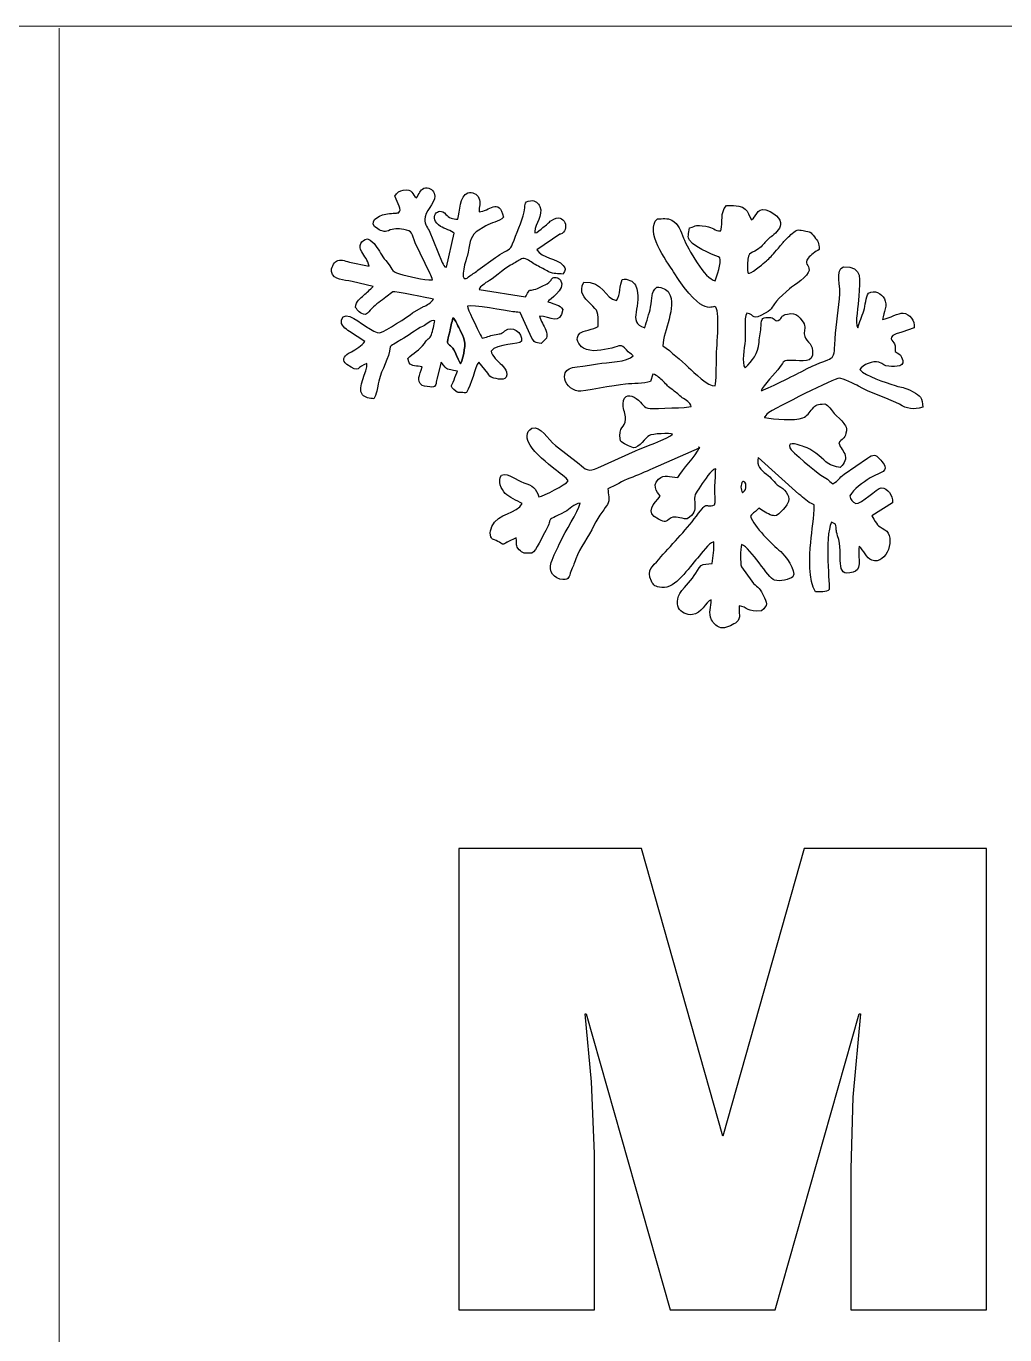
# Model space of a CAD drawing. Header units: millimetres. Extents: x -127 to 127, y -90 to 89.
# Drawn here: x -1.5 to 37.3, y 37 to 88.9 of the extents above; entities that cross this region are included whole.
import ezdxf

# ---------------------------------------------------------------- set-up
doc = ezdxf.new("R2010")
doc.units = ezdxf.units.MM
doc.header["$MEASUREMENT"] = 0
doc.layers.add('Layer 1', color=7, linetype='Continuous')

msp = doc.modelspace()

# ---------------------------------------------------------------- linework, layer by layer
at = {"layer": 'Layer 1', "color": 1, "lineweight": 20}
msp.add_lwpolyline([(-127, -88.9), (127, -88.9), (127, 88.9), (-127, 88.9), (-127, -88.9)], close=True, dxfattribs=at)
at = {"layer": 'Layer 1', "color": 5, "lineweight": 9}
msp.add_open_spline([(-0.2218, 88.824), (-0.2218, 88.824), (-0.2218, -89.5053), (-0.2218, -89.5053)], degree=3, dxfattribs=at)
at = {"layer": 'Layer 1'}
for points, knots in [([(11.3878, 78.7739), (11.3878, 78.7739), (12.2225, 78.5777), (12.2225, 78.5777), (12.2225, 78.5777), (12.1072, 78.4502), (11.9733, 78.3475), (11.8487, 78.2269), (11.8487, 78.2269), (11.7206, 78.1032), (11.5524, 78.0116), (11.5301, 77.7502), (11.5301, 77.7502), (11.6109, 77.6295), (11.6988, 77.4865), (11.9253, 77.4757), (11.9253, 77.4757), (12.0489, 77.5362), (12.0699, 77.5955), (12.1828, 77.7149), (12.1828, 77.7149), (12.3318, 77.8725), (12.5664, 78.0266), (12.7297, 78.1597), (12.7297, 78.1597), (12.7297, 78.1597), (13.0092, 78.3665), (13.0092, 78.3665), (13.0092, 78.3665), (13.0662, 78.4009), (14.436, 78.1118), (14.6136, 78.0781), (14.6136, 78.0781), (14.5455, 77.933), (14.3475, 77.8411), (14.2215, 77.7805), (14.2215, 77.7805), (14.2215, 77.7805), (13.7918, 77.5318), (13.7918, 77.5318), (13.7918, 77.5318), (13.6182, 77.3947), (12.6892, 76.7973), (12.5236, 76.7522), (12.5236, 76.7522), (12.3551, 76.7064), (12.151, 76.8757), (12.002, 76.9592), (12.002, 76.9592), (11.7959, 77.0744), (11.0909, 77.6883), (10.9751, 77.2623), (10.9751, 77.2623), (10.916, 77.045), (11.137, 76.9041), (11.288, 76.7919), (11.288, 76.7919), (11.288, 76.7919), (11.8912, 76.3947), (11.8912, 76.3947), (11.8912, 76.3947), (11.7954, 76.2443), (11.5249, 76.0806), (11.3738, 75.9949), (11.3738, 75.9949), (11.3196, 75.9641), (11.3109, 75.974), (11.2526, 75.934), (11.2526, 75.934), (11.071, 75.8093), (10.97, 75.6362), (11.1777, 75.4911), (11.1777, 75.4911), (11.7291, 75.1055), (11.569, 75.4111), (11.9814, 75.5271), (11.9814, 75.5271), (12.0079, 75.1863), (11.5638, 74.5769), (11.804, 74.288), (11.804, 74.288), (11.8983, 74.1747), (12.1006, 74.1441), (12.2586, 74.1258), (12.2586, 74.1258), (12.4362, 74.5241), (12.3607, 74.4791), (12.4477, 74.828), (12.4477, 74.828), (12.5695, 75.3163), (12.8561, 75.7131), (12.907, 76.1925), (12.907, 76.1925), (12.9961, 76.2694), (13.2268, 76.4125), (13.3281, 76.4654), (13.3281, 76.4654), (13.6268, 76.6214), (13.8975, 76.8581), (14.2108, 77.009), (14.2108, 77.009), (14.355, 77.0785), (14.4954, 77.2593), (14.6722, 77.2224), (14.6722, 77.2224), (14.656, 77.0953), (14.5833, 76.7986), (14.5401, 76.675), (14.5401, 76.675), (14.5053, 76.5751), (14.4777, 76.5541), (14.4115, 76.5012), (14.4115, 76.5012), (14.3062, 76.4171), (14.3437, 76.4486), (14.257, 76.3225), (14.257, 76.3225), (14.0705, 76.0511), (13.7977, 75.9446), (13.6059, 75.7225), (13.6059, 75.7225), (13.6059, 75.7225), (13.6613, 75.5591), (13.6613, 75.5591), (13.6613, 75.5591), (13.7368, 75.3937), (13.9651, 75.442), (14.1746, 75.4008), (14.1746, 75.4008), (14.0768, 75.0086), (13.9164, 74.9003), (14.1731, 74.6502), (14.1731, 74.6502), (14.2693, 74.6316), (14.4806, 74.5883), (14.5573, 74.5914), (14.5573, 74.5914), (14.7467, 74.599), (14.7105, 74.7441), (14.7546, 74.9101), (14.7546, 74.9101), (14.7546, 74.9101), (14.928, 75.5817), (14.928, 75.5817), (14.928, 75.5817), (15.2111, 75.2079), (15.1026, 75.3312), (15.5659, 75.2172), (15.5659, 75.2172), (15.5166, 75.0716), (15.34, 74.6697), (15.329, 74.6186), (15.329, 74.6186), (15.3534, 74.5651), (15.4982, 74.4084), (15.5564, 74.3886), (15.5564, 74.3886), (15.6002, 74.3736), (15.6765, 74.3781), (15.7378, 74.3754), (15.7378, 74.3754), (15.786, 74.3732), (15.8859, 74.3503), (15.9261, 74.3794), (15.9261, 74.3794), (16.1261, 74.6582), (16.259, 75.3967), (16.4152, 75.5758), (16.4152, 75.5758), (16.4152, 75.5758), (16.7733, 75.1431), (16.7733, 75.1431), (16.7733, 75.1431), (16.827, 75.0271), (16.8398, 74.9985), (17.0099, 74.9508), (17.0099, 74.9508), (17.2308, 74.8889), (17.6106, 74.8221), (17.5129, 75.1922), (17.5129, 75.1922), (17.4893, 75.2814), (17.403, 75.4014), (17.3237, 75.4724), (17.3237, 75.4724), (17.1564, 75.6223), (16.9401, 75.8247), (16.9007, 76.0185), (16.9007, 76.0185), (17.1315, 76.3237), (18.0334, 76.265), (18.1147, 76.4061), (18.1147, 76.4061), (18.1651, 76.7621), (17.7229, 77.0571), (17.4548, 76.82), (17.4548, 76.82), (17.2734, 76.6597), (17.2851, 76.7249), (17.0229, 76.6644), (17.0229, 76.6644), (16.8599, 76.6268), (16.6895, 76.5482), (16.5499, 76.5356), (16.5499, 76.5356), (16.4858, 76.6418), (16.4402, 76.7186), (16.3902, 76.8322), (16.3902, 76.8322), (16.3235, 76.9839), (15.9717, 77.6868), (15.9646, 77.7968), (15.9646, 77.7968), (16.1361, 77.8657), (17.5149, 77.6253), (17.763, 77.5798), (17.763, 77.5798), (17.8785, 77.5587), (17.926, 77.574), (18.0527, 77.5522), (18.0527, 77.5522), (18.0527, 77.5522), (18.5242, 76.5354), (18.5242, 76.5354), (18.5242, 76.5354), (18.6126, 76.367), (18.6566, 76.3562), (18.8948, 76.315), (18.8948, 76.315), (18.8948, 76.315), (19.1034, 76.5304), (19.1034, 76.5304), (19.1034, 76.5304), (19.1402, 76.6199), (19.1152, 76.7505), (19.0795, 76.8426), (19.0795, 76.8426), (18.9986, 77.0518), (18.8667, 77.1888), (18.8273, 77.409), (18.8273, 77.409), (19.2654, 77.3758), (19.6369, 77.0301), (19.751, 77.6704), (19.751, 77.6704), (19.6111, 77.8527), (19.4308, 77.881), (19.1605, 77.9706), (19.1605, 77.9706), (19.1861, 78.0704), (19.8806, 78.4434), (19.6604, 78.8261), (19.6604, 78.8261), (19.6406, 78.8605), (19.5622, 78.9146), (19.5394, 78.923), (19.5394, 78.923), (19.5192, 78.9302), (19.4608, 78.9369), (19.4476, 78.9367), (19.4476, 78.9367), (19.2611, 78.9322), (19.3606, 78.8386), (19.1223, 78.6881), (19.1223, 78.6881), (19.0296, 78.6297), (18.9389, 78.597), (18.8188, 78.5369), (18.8188, 78.5369), (18.6991, 78.4772), (18.65, 78.4629), (18.5113, 78.4363), (18.5113, 78.4363), (18.3917, 78.4134), (18.4517, 78.4623), (18.3726, 78.3599), (18.3726, 78.3599), (18.3276, 78.3016), (18.3009, 78.224), (18.274, 78.1727), (18.274, 78.1727), (18.274, 78.1727), (16.4294, 78.4613), (16.4294, 78.4613), (16.4294, 78.4613), (16.4844, 78.5901), (16.4862, 78.5527), (16.5802, 78.6283), (16.5802, 78.6283), (16.6773, 78.7065), (16.6454, 78.7125), (16.7586, 78.7673), (16.7586, 78.7673), (16.9611, 78.8655), (17.3856, 79.2689), (17.6799, 79.4257), (17.6799, 79.4257), (17.7635, 79.4703), (17.7873, 79.4788), (17.877, 79.5351), (17.877, 79.5351), (18.007, 79.6168), (18.1204, 79.7255), (18.272, 79.6749), (18.272, 79.6749), (18.4555, 79.6137), (18.539, 79.4975), (18.7157, 79.4139), (18.7157, 79.4139), (18.8832, 79.3346), (19.0461, 79.2384), (19.1842, 79.1656), (19.1842, 79.1656), (19.3953, 79.0542), (19.5503, 79.1039), (19.7595, 79.0721), (19.7595, 79.0721), (19.8446, 79.2401), (19.8864, 79.2678), (19.766, 79.4123), (19.766, 79.4123), (19.5108, 79.7186), (18.9295, 79.6874), (18.7148, 80.0363), (18.7148, 80.0363), (18.7148, 80.0363), (19.629, 80.6501), (19.629, 80.6501), (19.629, 80.6501), (19.6357, 80.6519), (19.645, 80.6533), (19.6517, 80.6552), (19.6517, 80.6552), (20.0543, 80.7714), (19.8444, 81.5709), (19.2966, 81.1984), (19.2966, 81.1984), (19.2279, 81.1517), (19.2117, 81.1186), (19.1446, 81.0597), (19.1446, 81.0597), (19.0768, 81.0005), (19.0292, 80.9782), (18.9625, 80.9246), (18.9625, 80.9246), (18.8717, 80.8516), (18.7195, 80.6878), (18.6411, 80.7045), (18.6411, 80.7045), (18.6411, 80.7045), (18.6323, 80.7584), (18.6323, 80.7584), (18.6323, 80.7584), (18.642, 81.0739), (18.9806, 81.3767), (18.8392, 81.7507), (18.8392, 81.7507), (18.7882, 81.8856), (18.6548, 82.0034), (18.4621, 81.9805), (18.4621, 81.9805), (18.1712, 81.9458), (18.2787, 81.7747), (18.2202, 81.5401), (18.2202, 81.5401), (18.1188, 81.1332), (17.9072, 80.6622), (17.7569, 80.2654), (17.7569, 80.2654), (17.6699, 80.0355), (17.5313, 80.0154), (17.2449, 79.8423), (17.2449, 79.8423), (17.1612, 79.7916), (17.1429, 79.7708), (17.0754, 79.7298), (17.0754, 79.7298), (17.0754, 79.7298), (16.3783, 79.2255), (16.3783, 79.2255), (16.3783, 79.2255), (16.2651, 79.1187), (16.1301, 79.0603), (16.0109, 78.9614), (16.0109, 78.9614), (15.9828, 78.938), (15.9672, 78.9095), (15.9181, 78.8938), (15.9181, 78.8938), (15.6216, 78.7992), (15.9328, 79.7001), (15.9507, 79.7724), (15.9507, 79.7724), (16.0732, 80.2673), (16.055, 80.5136), (16.3092, 80.7426), (16.3092, 80.7426), (16.3092, 80.7426), (16.6891, 80.9857), (16.6891, 80.9857), (16.6891, 80.9857), (16.8991, 81.1166), (17.214, 81.131), (17.4, 81.329), (17.4, 81.329), (17.2034, 82.1241), (16.8219, 81.546), (16.425, 81.5386), (16.425, 81.5386), (16.422, 81.7496), (16.5065, 81.9039), (16.4217, 82.0872), (16.4217, 82.0872), (16.3509, 82.24), (16.1483, 82.3519), (15.9837, 82.2939), (15.9837, 82.2939), (15.6573, 82.1787), (15.6714, 81.5445), (15.5794, 81.2532), (15.5794, 81.2532), (15.3883, 81.2446), (15.2197, 81.3053), (15.1138, 81.433), (15.1138, 81.433), (14.7976, 81.8135), (14.3887, 81.2704), (14.9002, 80.9643), (14.9002, 80.9643), (15.0517, 80.8735), (15.3332, 80.7877), (15.4429, 80.6877), (15.4429, 80.6877), (15.4429, 80.6877), (15.1302, 79.3434), (15.1302, 79.3434), (15.1302, 79.3434), (15.0358, 79.3493), (15.0096, 79.446), (14.9696, 79.5309), (14.9696, 79.5309), (14.9696, 79.5309), (14.4437, 80.7941), (14.4437, 80.7941), (14.4437, 80.7941), (14.3756, 80.9356), (14.2244, 81.1019), (14.2834, 81.3384), (14.2834, 81.3384), (14.3715, 81.6917), (14.7677, 81.9582), (14.6462, 82.2836), (14.6462, 82.2836), (14.5945, 82.4221), (14.4087, 82.5444), (14.243, 82.4733), (14.243, 82.4733), (14.081, 82.4038), (14.0591, 82.2527), (13.9479, 82.0881), (13.9479, 82.0881), (13.7443, 82.2181), (13.8235, 82.4771), (13.419, 82.4023), (13.419, 82.4023), (13.2822, 82.377), (13.1618, 82.3087), (13.085, 82.1631), (13.085, 82.1631), (13.1237, 82.0537), (13.3506, 81.6724), (13.2771, 81.5565), (13.2771, 81.5565), (13.2057, 81.4699), (13.29, 81.5257), (13.173, 81.4951), (13.173, 81.4951), (13.1632, 81.4925), (13.0471, 81.4841), (13.0224, 81.4823), (13.0224, 81.4823), (12.9242, 81.4756), (12.8235, 81.4718), (12.7241, 81.4513), (12.7241, 81.4513), (12.4115, 81.3868), (11.9691, 81.1255), (12.4128, 80.861), (12.4128, 80.861), (12.5566, 80.7752), (12.6767, 80.7219), (12.8316, 80.7927), (12.8316, 80.7927), (13.0413, 80.8885), (13.1978, 80.8733), (13.4414, 80.8397), (13.4414, 80.8397), (13.7914, 80.7914), (13.7578, 80.664), (13.894, 80.3062), (13.894, 80.3062), (13.894, 80.3062), (14.4925, 79.0862), (14.4925, 79.0862), (14.4925, 79.0862), (14.522, 79.0157), (14.57, 78.9165), (14.5817, 78.8443), (14.5817, 78.8443), (14.2401, 78.8294), (13.6097, 78.9829), (13.2707, 79.0835), (13.2707, 79.0835), (12.9008, 79.1932), (13.0148, 79.2838), (12.7299, 79.6056), (12.7299, 79.6056), (12.5588, 79.7989), (12.473, 80.0046), (12.3218, 80.2027), (12.3218, 80.2027), (12.2484, 80.2987), (12.1418, 80.4192), (12.0076, 80.4686), (12.0076, 80.4686), (11.7432, 80.4042), (11.6292, 80.2058), (11.7728, 79.9529), (11.7728, 79.9529), (11.8286, 79.8547), (11.8739, 79.7899), (11.9461, 79.6878), (11.9461, 79.6878), (11.9898, 79.6258), (12.0486, 79.4859), (12.0664, 79.3895), (12.0664, 79.3895), (12.0664, 79.3895), (11.2855, 79.55), (11.2855, 79.55), (11.2855, 79.55), (11.0861, 79.5867), (10.9229, 79.6892), (10.7671, 79.5863), (10.7671, 79.5863), (10.6735, 79.5247), (10.5508, 79.297), (10.5744, 79.1804), (10.5744, 79.1804), (10.6516, 78.7993), (11.0648, 78.8544), (11.3878, 78.7739)], [0, 0, 0, 0, 0.0071942, 0.0071942, 0.0071942, 0.0071942, 0.0143885, 0.0143885, 0.0143885, 0.0143885, 0.0215827, 0.0215827, 0.0215827, 0.0215827, 0.028777, 0.028777, 0.028777, 0.028777, 0.0359712, 0.0359712, 0.0359712, 0.0359712, 0.0431655, 0.0431655, 0.0431655, 0.0431655, 0.0503597, 0.0503597, 0.0503597, 0.0503597, 0.057554, 0.057554, 0.057554, 0.057554, 0.0647482, 0.0647482, 0.0647482, 0.0647482, 0.0719424, 0.0719424, 0.0719424, 0.0719424, 0.0791367, 0.0791367, 0.0791367, 0.0791367, 0.0863309, 0.0863309, 0.0863309, 0.0863309, 0.0935252, 0.0935252, 0.0935252, 0.0935252, 0.1007194, 0.1007194, 0.1007194, 0.1007194, 0.1079137, 0.1079137, 0.1079137, 0.1079137, 0.1151079, 0.1151079, 0.1151079, 0.1151079, 0.1223022, 0.1223022, 0.1223022, 0.1223022, 0.1294964, 0.1294964, 0.1294964, 0.1294964, 0.1366906, 0.1366906, 0.1366906, 0.1366906, 0.1438849, 0.1438849, 0.1438849, 0.1438849, 0.1510791, 0.1510791, 0.1510791, 0.1510791, 0.1582734, 0.1582734, 0.1582734, 0.1582734, 0.1654676, 0.1654676, 0.1654676, 0.1654676, 0.1726619, 0.1726619, 0.1726619, 0.1726619, 0.1798561, 0.1798561, 0.1798561, 0.1798561, 0.1870504, 0.1870504, 0.1870504, 0.1870504, 0.1942446, 0.1942446, 0.1942446, 0.1942446, 0.2014388, 0.2014388, 0.2014388, 0.2014388, 0.2086331, 0.2086331, 0.2086331, 0.2086331, 0.2158273, 0.2158273, 0.2158273, 0.2158273, 0.2230216, 0.2230216, 0.2230216, 0.2230216, 0.2302158, 0.2302158, 0.2302158, 0.2302158, 0.2374101, 0.2374101, 0.2374101, 0.2374101, 0.2446043, 0.2446043, 0.2446043, 0.2446043, 0.2517986, 0.2517986, 0.2517986, 0.2517986, 0.2589928, 0.2589928, 0.2589928, 0.2589928, 0.2661871, 0.2661871, 0.2661871, 0.2661871, 0.2733813, 0.2733813, 0.2733813, 0.2733813, 0.2805755, 0.2805755, 0.2805755, 0.2805755, 0.2877698, 0.2877698, 0.2877698, 0.2877698, 0.294964, 0.294964, 0.294964, 0.294964, 0.3021583, 0.3021583, 0.3021583, 0.3021583, 0.3093525, 0.3093525, 0.3093525, 0.3093525, 0.3165468, 0.3165468, 0.3165468, 0.3165468, 0.323741, 0.323741, 0.323741, 0.323741, 0.3309353, 0.3309353, 0.3309353, 0.3309353, 0.3381295, 0.3381295, 0.3381295, 0.3381295, 0.3453237, 0.3453237, 0.3453237, 0.3453237, 0.352518, 0.352518, 0.352518, 0.352518, 0.3597122, 0.3597122, 0.3597122, 0.3597122, 0.3669065, 0.3669065, 0.3669065, 0.3669065, 0.3741007, 0.3741007, 0.3741007, 0.3741007, 0.381295, 0.381295, 0.381295, 0.381295, 0.3884892, 0.3884892, 0.3884892, 0.3884892, 0.3956835, 0.3956835, 0.3956835, 0.3956835, 0.4028777, 0.4028777, 0.4028777, 0.4028777, 0.4100719, 0.4100719, 0.4100719, 0.4100719, 0.4172662, 0.4172662, 0.4172662, 0.4172662, 0.4244604, 0.4244604, 0.4244604, 0.4244604, 0.4316547, 0.4316547, 0.4316547, 0.4316547, 0.4388489, 0.4388489, 0.4388489, 0.4388489, 0.4460432, 0.4460432, 0.4460432, 0.4460432, 0.4532374, 0.4532374, 0.4532374, 0.4532374, 0.4604317, 0.4604317, 0.4604317, 0.4604317, 0.4676259, 0.4676259, 0.4676259, 0.4676259, 0.4748201, 0.4748201, 0.4748201, 0.4748201, 0.4820144, 0.4820144, 0.4820144, 0.4820144, 0.4892086, 0.4892086, 0.4892086, 0.4892086, 0.4964029, 0.4964029, 0.4964029, 0.4964029, 0.5035971, 0.5035971, 0.5035971, 0.5035971, 0.5107914, 0.5107914, 0.5107914, 0.5107914, 0.5179856, 0.5179856, 0.5179856, 0.5179856, 0.5251799, 0.5251799, 0.5251799, 0.5251799, 0.5323741, 0.5323741, 0.5323741, 0.5323741, 0.5395683, 0.5395683, 0.5395683, 0.5395683, 0.5467626, 0.5467626, 0.5467626, 0.5467626, 0.5539568, 0.5539568, 0.5539568, 0.5539568, 0.5611511, 0.5611511, 0.5611511, 0.5611511, 0.5683453, 0.5683453, 0.5683453, 0.5683453, 0.5755396, 0.5755396, 0.5755396, 0.5755396, 0.5827338, 0.5827338, 0.5827338, 0.5827338, 0.5899281, 0.5899281, 0.5899281, 0.5899281, 0.5971223, 0.5971223, 0.5971223, 0.5971223, 0.6043165, 0.6043165, 0.6043165, 0.6043165, 0.6115108, 0.6115108, 0.6115108, 0.6115108, 0.618705, 0.618705, 0.618705, 0.618705, 0.6258993, 0.6258993, 0.6258993, 0.6258993, 0.6330935, 0.6330935, 0.6330935, 0.6330935, 0.6402878, 0.6402878, 0.6402878, 0.6402878, 0.647482, 0.647482, 0.647482, 0.647482, 0.6546763, 0.6546763, 0.6546763, 0.6546763, 0.6618705, 0.6618705, 0.6618705, 0.6618705, 0.6690647, 0.6690647, 0.6690647, 0.6690647, 0.676259, 0.676259, 0.676259, 0.676259, 0.6834532, 0.6834532, 0.6834532, 0.6834532, 0.6906475, 0.6906475, 0.6906475, 0.6906475, 0.6978417, 0.6978417, 0.6978417, 0.6978417, 0.705036, 0.705036, 0.705036, 0.705036, 0.7122302, 0.7122302, 0.7122302, 0.7122302, 0.7194245, 0.7194245, 0.7194245, 0.7194245, 0.7266187, 0.7266187, 0.7266187, 0.7266187, 0.7338129, 0.7338129, 0.7338129, 0.7338129, 0.7410072, 0.7410072, 0.7410072, 0.7410072, 0.7482014, 0.7482014, 0.7482014, 0.7482014, 0.7553957, 0.7553957, 0.7553957, 0.7553957, 0.7625899, 0.7625899, 0.7625899, 0.7625899, 0.7697842, 0.7697842, 0.7697842, 0.7697842, 0.7769784, 0.7769784, 0.7769784, 0.7769784, 0.7841727, 0.7841727, 0.7841727, 0.7841727, 0.7913669, 0.7913669, 0.7913669, 0.7913669, 0.7985612, 0.7985612, 0.7985612, 0.7985612, 0.8057554, 0.8057554, 0.8057554, 0.8057554, 0.8129496, 0.8129496, 0.8129496, 0.8129496, 0.8201439, 0.8201439, 0.8201439, 0.8201439, 0.8273381, 0.8273381, 0.8273381, 0.8273381, 0.8345324, 0.8345324, 0.8345324, 0.8345324, 0.8417266, 0.8417266, 0.8417266, 0.8417266, 0.8489209, 0.8489209, 0.8489209, 0.8489209, 0.8561151, 0.8561151, 0.8561151, 0.8561151, 0.8633094, 0.8633094, 0.8633094, 0.8633094, 0.8705036, 0.8705036, 0.8705036, 0.8705036, 0.8776978, 0.8776978, 0.8776978, 0.8776978, 0.8848921, 0.8848921, 0.8848921, 0.8848921, 0.8920863, 0.8920863, 0.8920863, 0.8920863, 0.8992806, 0.8992806, 0.8992806, 0.8992806, 0.9064748, 0.9064748, 0.9064748, 0.9064748, 0.9136691, 0.9136691, 0.9136691, 0.9136691, 0.9208633, 0.9208633, 0.9208633, 0.9208633, 0.9280576, 0.9280576, 0.9280576, 0.9280576, 0.9352518, 0.9352518, 0.9352518, 0.9352518, 0.942446, 0.942446, 0.942446, 0.942446, 0.9496403, 0.9496403, 0.9496403, 0.9496403, 0.9568345, 0.9568345, 0.9568345, 0.9568345, 0.9640288, 0.9640288, 0.9640288, 0.9640288, 0.971223, 0.971223, 0.971223, 0.971223, 0.9784173, 0.9784173, 0.9784173, 0.9784173, 0.9856115, 0.9856115, 0.9856115, 0.9856115, 1, 1, 1, 1]), ([(17.9003, 68.6087), (17.9223, 68.3264), (17.8667, 68.3191), (18.0172, 68.1457), (18.0172, 68.1457), (18.1566, 67.985), (18.2224, 67.9978), (18.5211, 68.0053), (18.5211, 68.0053), (18.6852, 68.0731), (18.9557, 68.7058), (19.0722, 68.9078), (19.0722, 68.9078), (19.4065, 69.4876), (18.9487, 69.2057), (19.8329, 69.6419), (19.8329, 69.6419), (20.0274, 69.7379), (20.1826, 69.9621), (20.4353, 69.9913), (20.4353, 69.9913), (20.3507, 69.6152), (19.8465, 68.8851), (19.6502, 68.4549), (19.6502, 68.4549), (19.5412, 68.2164), (19.3674, 67.8823), (19.2878, 67.6398), (19.2878, 67.6398), (19.17, 67.2806), (19.3959, 66.9803), (19.7537, 66.964), (19.7537, 66.964), (20.0143, 66.952), (19.9882, 67.069), (20.0679, 67.284), (20.0679, 67.284), (20.1404, 67.4799), (20.194, 67.559), (20.2698, 67.7767), (20.2698, 67.7767), (20.426, 68.226), (20.7673, 68.6565), (20.9778, 69.1009), (20.9778, 69.1009), (21.1676, 69.5015), (21.4523, 69.8182), (21.5216, 69.9371), (21.5216, 69.9371), (21.6289, 70.1208), (21.5336, 70.3468), (21.5391, 70.5544), (21.5391, 70.5544), (21.8221, 70.6851), (22.1082, 70.8683), (22.4079, 70.9806), (22.4079, 70.9806), (22.7158, 71.0961), (23.0132, 71.2328), (23.3189, 71.363), (23.3189, 71.363), (23.3189, 71.363), (25.1603, 72.1649), (25.1603, 72.1649), (25.1603, 72.1649), (25.0271, 71.8811), (24.4753, 71.2928), (24.3048, 71.0114), (24.3048, 71.0114), (23.9787, 71.0062), (23.7896, 71.1753), (23.5406, 70.9401), (23.5406, 70.9401), (23.2265, 70.6434), (23.5975, 70.3026), (23.6127, 70.2679), (23.6127, 70.2679), (23.3731, 69.9681), (22.983, 69.6264), (23.5436, 69.3567), (23.5436, 69.3567), (23.8688, 69.2002), (23.7707, 69.2465), (24.0512, 69.4033), (24.0512, 69.4033), (24.2311, 69.5039), (24.3684, 69.3723), (24.6837, 69.3655), (24.6837, 69.3655), (25.2393, 69.7206), (24.8023, 70.0928), (25.0751, 70.467), (25.0751, 70.467), (25.2407, 70.6941), (25.453, 71.0678), (25.6602, 71.2534), (25.6602, 71.2534), (25.7886, 71.3684), (25.6429, 71.2861), (25.8161, 71.3566), (25.8161, 71.3566), (25.7996, 71.1042), (25.7951, 70.8563), (25.7781, 70.603), (25.7781, 70.603), (25.7617, 70.3592), (25.8273, 70.166), (25.768, 69.9249), (25.768, 69.9249), (25.3379, 69.7602), (25.5698, 70.1741), (25.0456, 69.4704), (25.0456, 69.4704), (24.6155, 68.8932), (24.0097, 68.2993), (23.5539, 67.7546), (23.5539, 67.7546), (23.3146, 67.4685), (23.043, 67.3739), (23.2665, 66.8994), (23.2665, 66.8994), (23.3523, 66.7172), (23.4081, 66.682), (23.6695, 66.6507), (23.6695, 66.6507), (24.2369, 66.5827), (24.7328, 67.4337), (25.0901, 67.8128), (25.0901, 67.8128), (25.2788, 68.013), (25.5181, 68.4036), (25.7325, 68.4558), (25.7325, 68.4558), (25.7524, 68.1645), (25.7158, 67.8821), (25.6661, 67.5956), (25.6661, 67.5956), (25.6661, 67.5956), (25.5385, 67.579), (25.5385, 67.579), (25.5385, 67.579), (25.3695, 67.5652), (25.2462, 67.5793), (25.1579, 67.4248), (25.1579, 67.4248), (24.9868, 67.1249), (24.8056, 66.91), (24.5679, 66.6431), (24.5679, 66.6431), (23.985, 65.9885), (24.4373, 65.5274), (24.8872, 65.5711), (24.8872, 65.5711), (25.2613, 65.6073), (25.3971, 66.0677), (25.632, 66.1619), (25.632, 66.1619), (25.6407, 65.8781), (25.5035, 65.6429), (25.6505, 65.3645), (25.6505, 65.3645), (25.7202, 65.2326), (25.87, 65.0424), (26.1029, 65.0452), (26.1029, 65.0452), (26.2584, 65.0471), (26.5465, 65.1894), (26.6376, 65.2705), (26.6376, 65.2705), (26.8455, 65.4554), (26.6989, 65.6198), (26.7478, 65.9193), (26.7478, 65.9193), (27.0669, 65.8754), (27.0586, 65.653), (27.6305, 65.7165), (27.6305, 65.7165), (27.9004, 65.9731), (27.8544, 66), (27.6874, 66.3648), (27.6874, 66.3648), (27.5326, 66.7031), (27.4402, 66.6266), (27.2439, 66.8979), (27.2439, 66.8979), (27.2439, 66.8979), (26.8325, 67.4623), (26.8325, 67.4623), (26.8325, 67.4623), (26.7733, 67.6662), (26.7959, 68.1217), (26.8356, 68.3558), (26.8356, 68.3558), (27.2229, 68.1964), (27.8812, 67.0217), (28.1468, 66.939), (28.1468, 66.939), (28.359, 66.8729), (28.7488, 66.9646), (28.8688, 67.0713), (28.8688, 67.0713), (29.0404, 67.3122), (28.5458, 67.931), (28.3904, 68.0668), (28.3904, 68.0668), (28.0247, 68.386), (27.3449, 69.0386), (27.1866, 69.4739), (27.1866, 69.4739), (27.2986, 69.6325), (27.3906, 69.6386), (27.517, 69.7868), (27.517, 69.7868), (27.6948, 69.7084), (27.8439, 69.5605), (28.0512, 69.5052), (28.0512, 69.5052), (28.0622, 69.5023), (28.1464, 69.4871), (28.1522, 69.4869), (28.1522, 69.4869), (28.343, 69.4797), (28.6672, 69.9661), (28.7004, 70.0588), (28.7004, 70.0588), (28.7918, 70.3131), (28.4868, 70.5772), (28.3336, 70.6674), (28.3336, 70.6674), (28.0999, 70.805), (28.033, 71.0148), (27.827, 71.145), (27.827, 71.145), (27.5831, 71.299), (27.4367, 71.4684), (27.4931, 71.7948), (27.4931, 71.7948), (27.4931, 71.7948), (29.1082, 70.3524), (29.1082, 70.3524), (29.1082, 70.3524), (29.3229, 70.1723), (29.4189, 70.0477), (29.7129, 69.9256), (29.7129, 69.9256), (29.729, 69.4216), (29.6181, 68.928), (29.5783, 68.4264), (29.5783, 68.4264), (29.537, 67.907), (29.4787, 66.9096), (29.7647, 66.4686), (29.7647, 66.4686), (29.8983, 66.4674), (30.2255, 66.4549), (30.3141, 66.5686), (30.3141, 66.5686), (30.34, 66.6187), (30.1221, 68.656), (30.4015, 69.2335), (30.4015, 69.2335), (30.4015, 69.2335), (30.5694, 69.1508), (30.5694, 69.1508), (30.5694, 69.1508), (30.6012, 68.9722), (30.5717, 68.9129), (30.6483, 68.6982), (30.6483, 68.6982), (30.9209, 67.9346), (30.4644, 67.0119), (31.2625, 67.2553), (31.2625, 67.2553), (31.2625, 67.2553), (31.3536, 67.2945), (31.3536, 67.2945), (31.3536, 67.2945), (31.6146, 67.4131), (31.4278, 67.9797), (31.4994, 68.2902), (31.4994, 68.2902), (31.6917, 68.1254), (31.7723, 67.8059), (32.0044, 67.7263), (32.0044, 67.7263), (32.6147, 67.5173), (32.9702, 68.6764), (32.5193, 68.9359), (32.5193, 68.9359), (32.1775, 69.1326), (32.2444, 69.0924), (32.0086, 69.4854), (32.0086, 69.4854), (32.0086, 69.4854), (32.829, 70.0065), (32.829, 70.0065), (32.829, 70.0065), (32.8369, 70.3125), (32.6554, 70.5708), (32.3758, 70.6035), (32.3758, 70.6035), (32.2013, 70.5815), (31.5934, 69.9522), (31.3657, 69.9707), (31.3657, 69.9707), (31.2324, 70.0331), (31.1676, 70.1321), (31.1283, 70.2743), (31.1283, 70.2743), (31.2673, 70.551), (31.6521, 70.807), (31.9359, 70.9936), (31.9359, 70.9936), (31.9359, 70.9936), (32.449, 71.239), (32.449, 71.239), (32.449, 71.239), (32.6608, 71.4299), (32.4033, 71.629), (32.3183, 71.7309), (32.3183, 71.7309), (32.1401, 71.9446), (32.0586, 71.9239), (31.8322, 71.7789), (31.8322, 71.7789), (31.8322, 71.7789), (30.9098, 71.1333), (30.9098, 71.1333), (30.9098, 71.1333), (30.6934, 70.9888), (30.6886, 70.8848), (30.4633, 70.757), (30.4633, 70.757), (30.3318, 70.8228), (30.3281, 70.8669), (30.2427, 70.939), (30.2427, 70.939), (30.1633, 71.006), (30.0832, 71.0322), (29.9781, 71.1051), (29.9781, 71.1051), (29.8173, 71.2167), (28.7991, 72.0415), (28.746, 72.1857), (28.746, 72.1857), (28.6317, 72.4957), (29.1792, 72.266), (29.3238, 72.2246), (29.3238, 72.2246), (29.6115, 72.1422), (29.9772, 71.8261), (30.1861, 71.6217), (30.1861, 71.6217), (30.2924, 71.5176), (30.5668, 71.4175), (30.7487, 71.4012), (30.7487, 71.4012), (30.8563, 71.4872), (30.9982, 71.6863), (30.9506, 71.8729), (30.9506, 71.8729), (30.9037, 72.0567), (30.7428, 72.1765), (30.6943, 72.384), (30.6943, 72.384), (30.8125, 72.5383), (30.9235, 72.529), (30.9776, 72.7656), (30.9776, 72.7656), (31.0423, 73.0489), (30.9139, 73.0948), (30.8083, 73.248), (30.8083, 73.248), (30.8083, 73.248), (30.5146, 73.5506), (30.5146, 73.5506), (30.5146, 73.5506), (30.4108, 73.665), (30.2749, 73.8861), (30.1392, 73.9255), (30.1392, 73.9255), (29.8383, 73.9014), (29.7967, 73.9179), (29.6455, 73.7273), (29.6455, 73.7273), (29.5366, 73.59), (29.4263, 73.4303), (29.2726, 73.3732), (29.2726, 73.3732), (28.9235, 73.2434), (28.1346, 73.3221), (27.7518, 73.3823), (27.7518, 73.3823), (27.7542, 73.4038), (27.7507, 73.4165), (27.7594, 73.4185), (27.7594, 73.4185), (27.7594, 73.4185), (27.8347, 73.5176), (27.8347, 73.5176), (27.8347, 73.5176), (28.1977, 73.7973), (30.5615, 74.94), (30.7041, 74.9466), (30.7041, 74.9466), (30.8452, 74.9533), (31.348, 74.7044), (31.4739, 74.6293), (31.4739, 74.6293), (31.8964, 74.3771), (32.7861, 74.0922), (33.0978, 73.9104), (33.0978, 73.9104), (33.4061, 73.7309), (33.6386, 73.6738), (34.021, 73.7936), (34.021, 73.7936), (34.0263, 74.1635), (33.9199, 74.2652), (33.6444, 74.4071), (33.6444, 74.4071), (33.1958, 74.6382), (33.2634, 74.5334), (32.9277, 74.6513), (32.9277, 74.6513), (32.5159, 74.7959), (31.7564, 75.0162), (31.5302, 75.2884), (31.5302, 75.2884), (31.63, 75.4755), (32.059, 75.65), (32.2775, 75.5749), (32.2775, 75.5749), (32.4869, 75.503), (32.4821, 75.418), (32.6727, 75.4147), (32.6727, 75.4147), (32.9488, 75.4099), (33.3988, 75.3647), (33.1839, 75.7811), (33.1839, 75.7811), (33.1279, 75.8896), (33.047, 75.9292), (32.9246, 75.9984), (32.9246, 75.9984), (32.9145, 76.1425), (32.9529, 76.1916), (32.9049, 76.3058), (32.9049, 76.3058), (32.8616, 76.409), (32.4862, 76.5879), (33.191, 76.7666), (33.191, 76.7666), (33.191, 76.7666), (33.6863, 76.9417), (33.6863, 76.9417), (33.6863, 76.9417), (33.7104, 77.2183), (33.5073, 77.4967), (33.2452, 77.5266), (33.2452, 77.5266), (33.0682, 77.5468), (32.7164, 77.3192), (32.4228, 77.2749), (32.4228, 77.2749), (32.4844, 77.5658), (32.6384, 77.8348), (32.5002, 78.0946), (32.5002, 78.0946), (32.3943, 78.2935), (32.1076, 78.4668), (31.8756, 78.3103), (31.8756, 78.3103), (31.7581, 78.1528), (31.7518, 77.8309), (31.6846, 77.6156), (31.6846, 77.6156), (31.613, 77.3866), (31.5119, 77.17), (31.4461, 76.944), (31.4461, 76.944), (31.3241, 77.13), (31.474, 77.844), (31.4899, 78.1903), (31.4899, 78.1903), (31.5197, 78.8411), (31.6769, 79.3697), (30.8807, 79.3652), (30.8807, 79.3652), (30.5287, 79.2343), (30.7909, 78.6071), (30.7267, 78.0917), (30.7267, 78.0917), (30.6516, 77.4887), (30.5611, 76.8759), (30.5334, 76.2723), (30.5334, 76.2723), (30.4978, 75.4956), (30.4504, 75.8761), (29.2256, 75.2139), (29.2256, 75.2139), (29.04, 75.1135), (27.7466, 74.464), (27.6109, 74.4509), (27.6109, 74.4509), (27.6858, 74.6407), (28.1902, 75.1514), (28.3478, 75.3721), (28.3478, 75.3721), (28.5446, 75.648), (28.4652, 75.6405), (28.8404, 75.6498), (28.8404, 75.6498), (29.2128, 75.6591), (29.7148, 75.4896), (29.6521, 76.0198), (29.6521, 76.0198), (29.6282, 76.2211), (29.6009, 76.2644), (29.4951, 76.3743), (29.4951, 76.3743), (29.0662, 76.8196), (29.6413, 76.8952), (29.0664, 77.4107), (29.0664, 77.4107), (28.9565, 77.5092), (28.8597, 77.526), (28.6619, 77.485), (28.6619, 77.485), (28.3734, 77.4253), (28.4884, 77.3788), (28.3596, 77.277), (28.3596, 77.277), (28.1667, 77.1244), (28.1489, 77.3434), (27.9927, 77.3506), (27.9927, 77.3506), (27.6872, 77.3646), (27.6121, 77.3393), (27.6107, 77.0247), (27.6107, 77.0247), (27.6095, 76.7802), (27.5419, 76.6342), (27.5294, 76.3681), (27.5294, 76.3681), (27.5078, 75.9121), (27.2681, 75.6421), (26.975, 75.3483), (26.975, 75.3483), (26.831, 75.5509), (26.9498, 76.1239), (26.975, 76.4353), (26.975, 76.4353), (27.001, 76.7552), (26.9264, 77.2991), (27.0399, 77.5207), (27.0399, 77.5207), (27.4083, 77.4602), (27.2297, 77.2017), (27.7788, 77.5155), (27.7788, 77.5155), (28.1268, 77.7144), (27.9796, 77.7517), (28.3315, 78.1156), (28.3315, 78.1156), (28.3315, 78.1156), (28.7328, 78.4806), (28.7328, 78.4806), (28.7328, 78.4806), (28.9295, 78.6341), (29.4994, 78.9899), (29.5131, 79.219), (29.5131, 79.219), (29.528, 79.4655), (29.2904, 79.4638), (29.4841, 79.709), (29.4841, 79.709), (29.5779, 79.8278), (29.78, 79.9637), (29.9088, 80.0451), (29.9088, 80.0451), (29.9324, 80.3094), (29.8509, 80.3861), (29.7282, 80.543), (29.7282, 80.543), (29.5541, 80.7654), (29.6078, 80.7282), (29.2759, 80.7966), (29.2759, 80.7966), (29.0677, 80.8395), (29.0213, 80.8364), (28.8452, 80.6829), (28.8452, 80.6829), (28.7144, 80.5689), (28.575, 80.4275), (28.4823, 80.3203), (28.4823, 80.3203), (27.9082, 79.6559), (28.0223, 79.7366), (27.4311, 79.282), (27.4311, 79.282), (27.0516, 78.9903), (27.0584, 79.0504), (27.0771, 79.4585), (27.0771, 79.4585), (27.1064, 80.1001), (27.2128, 79.7693), (27.6123, 80.1559), (27.6123, 80.1559), (27.731, 80.2707), (27.7954, 80.3748), (27.9223, 80.4865), (27.9223, 80.4865), (28.0753, 80.6213), (28.8642, 81.0815), (27.9659, 81.5508), (27.9659, 81.5508), (27.453, 81.8189), (27.4876, 81.3896), (27.2315, 81.2207), (27.2315, 81.2207), (27.0385, 81.5668), (27.0849, 81.8326), (26.2368, 81.7871), (26.2368, 81.7871), (25.964, 81.4686), (26.1203, 81.1856), (26.0137, 80.7815), (26.0137, 80.7815), (25.7646, 80.7831), (25.7189, 80.925), (25.4255, 80.968), (25.4255, 80.968), (24.9481, 81.0378), (25.1141, 80.9961), (24.7704, 80.9065), (24.7704, 80.9065), (24.7508, 80.6712), (24.6815, 80.5381), (24.7665, 80.4183), (24.7665, 80.4183), (25.0269, 80.0518), (25.948, 79.764), (25.9784, 79.7221), (25.9784, 79.7221), (26.0335, 79.5216), (25.8638, 78.9815), (25.786, 78.8083), (25.786, 78.8083), (25.3931, 78.8523), (24.6982, 80.0993), (24.5342, 80.4942), (24.5342, 80.4942), (24.4166, 80.7776), (24.3619, 81.0538), (24.0725, 81.2132), (24.0725, 81.2132), (23.9033, 81.3063), (23.6999, 81.2552), (23.4976, 81.2645), (23.4976, 81.2645), (22.98, 80.7761), (23.8651, 79.5902), (24.1411, 79.1573), (24.1411, 79.1573), (25.3924, 77.1948), (25.6909, 77.914), (25.8137, 77.7554), (25.8137, 77.7554), (25.9933, 77.5238), (25.8335, 75.9859), (25.8392, 75.7211), (25.8392, 75.7211), (25.8434, 75.5281), (25.8297, 74.7736), (25.797, 74.6361), (25.797, 74.6361), (25.5075, 74.6029), (24.9478, 75.1831), (24.7332, 75.3737), (24.7332, 75.3737), (24.4153, 75.6559), (24.0605, 75.9884), (23.7141, 76.2334), (23.7141, 76.2334), (23.728, 76.8249), (24.2874, 77.7513), (23.9538, 78.3328), (23.9538, 78.3328), (23.884, 78.4545), (23.685, 78.562), (23.4818, 78.5502), (23.4818, 78.5502), (23.2207, 78.3447), (23.3186, 78.1285), (23.2325, 77.7609), (23.2325, 77.7609), (23.1704, 77.4957), (23.0783, 77.1957), (22.9968, 76.9461), (22.9968, 76.9461), (22.2383, 77.1521), (22.9676, 77.8276), (22.6268, 78.6334), (22.6268, 78.6334), (22.5587, 78.7945), (22.2924, 78.9006), (22.1047, 78.8589), (22.1047, 78.8589), (21.9972, 78.6375), (22.0388, 78.2458), (21.881, 78.0218), (21.881, 78.0218), (21.4036, 78.0854), (21.3634, 78.822), (20.5755, 78.7512), (20.5755, 78.7512), (20.3741, 78.3228), (20.6013, 78.1421), (20.819, 77.9201), (20.819, 77.9201), (21.1706, 77.5618), (21.1491, 77.6263), (21.155, 76.9891), (21.155, 76.9891), (20.9694, 76.8912), (20.5275, 76.8145), (20.4205, 76.726), (20.4205, 76.726), (20.2138, 76.5067), (20.3675, 76.2526), (20.5673, 76.138), (20.5673, 76.138), (20.8863, 75.9548), (21.3266, 76.053), (21.6941, 76.1383), (21.6941, 76.1383), (22.0608, 76.2234), (22.0226, 76.3297), (22.2699, 76.0629), (22.2699, 76.0629), (22.3749, 75.9496), (22.4454, 75.9271), (22.5421, 75.8278), (22.5421, 75.8278), (22.3125, 75.58), (21.5277, 75.5829), (21.125, 75.5107), (21.125, 75.5107), (20.215, 75.3471), (19.8373, 75.442), (19.8178, 75.0145), (19.8178, 75.0145), (19.8044, 74.7221), (20.0712, 74.4904), (20.3534, 74.4326), (20.3534, 74.4326), (20.5364, 74.395), (21.8035, 74.6724), (22.2289, 74.7065), (22.2289, 74.7065), (22.5507, 74.7324), (22.9349, 74.7312), (23.2312, 74.8104), (23.2312, 74.8104), (23.2312, 74.8104), (23.3202, 75.1071), (23.3202, 75.1071), (23.3202, 75.1071), (23.5031, 75.0542), (23.6077, 74.9399), (23.7279, 74.8229), (23.7279, 74.8229), (23.8854, 74.6695), (23.9195, 74.6116), (24.1076, 74.4769), (24.1076, 74.4769), (24.2627, 74.3657), (24.3576, 74.2716), (24.4885, 74.1713), (24.4885, 74.1713), (24.6232, 74.0681), (24.8077, 73.9993), (24.8412, 73.8168), (24.8412, 73.8168), (24.7152, 73.7801), (23.442, 73.7347), (23.2186, 73.7417), (23.2186, 73.7417), (22.9254, 73.7508), (22.9339, 73.9493), (22.6635, 74.139), (22.6635, 74.139), (22.4418, 74.2944), (22.1598, 74.3352), (22.1411, 73.9271), (22.1411, 73.9271), (22.1279, 73.6377), (22.2512, 73.5586), (22.2405, 73.3255), (22.2405, 73.3255), (22.2213, 72.9059), (21.9318, 73.1086), (22.0314, 72.4572), (22.0314, 72.4572), (22.1293, 72.3685), (22.4044, 72.2321), (22.5519, 72.1817), (22.5519, 72.1817), (22.769, 72.1865), (23.0429, 72.5867), (23.1809, 72.6744), (23.1809, 72.6744), (23.2747, 72.7342), (24.0125, 72.7818), (24.103, 72.7291), (24.103, 72.7291), (23.9848, 72.5687), (22.8219, 72.1486), (22.6305, 72.0695), (22.6305, 72.0695), (22.6305, 72.0695), (21.1321, 71.3901), (21.1321, 71.3901), (21.1321, 71.3901), (20.7699, 71.2061), (20.6358, 71.3374), (20.4, 71.5426), (20.4, 71.5426), (20.4, 71.5426), (19.4553, 72.2733), (19.4553, 72.2733), (19.4553, 72.2733), (19.1524, 72.5177), (18.8778, 73.0847), (18.5244, 72.9615), (18.5244, 72.9615), (18.2516, 72.8017), (18.3119, 72.5434), (18.4505, 72.2926), (18.4505, 72.2926), (18.6352, 71.9585), (19.1373, 71.5659), (19.4455, 71.325), (19.4455, 71.325), (19.565, 71.2316), (19.9117, 70.9819), (19.9661, 70.8708), (19.9661, 70.8708), (19.8484, 70.7165), (19.0084, 70.2783), (18.7909, 70.2394), (18.7909, 70.2394), (18.6941, 70.5888), (18.5451, 70.6796), (18.2032, 70.798), (18.2032, 70.798), (17.8898, 70.9067), (17.6146, 71.1975), (17.3167, 71.102), (17.3167, 71.102), (17.1476, 70.8622), (17.312, 70.5391), (17.4671, 70.3768), (17.4671, 70.3768), (17.607, 70.2307), (17.9256, 70.0829), (18.1404, 69.976), (18.1404, 69.976), (17.942, 69.5513), (17.1628, 69.6216), (16.9356, 69.0579), (16.9356, 69.0579), (16.8839, 68.9296), (16.8498, 68.8404), (16.8775, 68.7256), (16.8775, 68.7256), (16.9264, 68.5228), (16.9639, 68.5891), (17.1699, 68.476), (17.1699, 68.476), (17.3755, 68.3629), (17.3498, 68.3194), (17.5449, 68.4376), (17.5449, 68.4376), (17.5534, 68.4428), (17.5624, 68.4513), (17.5708, 68.4567), (17.5708, 68.4567), (17.5708, 68.4567), (17.9003, 68.6087), (17.9003, 68.6087)], [0, 0, 0, 0, 0.0044643, 0.0044643, 0.0044643, 0.0044643, 0.0089286, 0.0089286, 0.0089286, 0.0089286, 0.0133929, 0.0133929, 0.0133929, 0.0133929, 0.0178571, 0.0178571, 0.0178571, 0.0178571, 0.0223214, 0.0223214, 0.0223214, 0.0223214, 0.0267857, 0.0267857, 0.0267857, 0.0267857, 0.03125, 0.03125, 0.03125, 0.03125, 0.0357143, 0.0357143, 0.0357143, 0.0357143, 0.0401786, 0.0401786, 0.0401786, 0.0401786, 0.0446429, 0.0446429, 0.0446429, 0.0446429, 0.0491071, 0.0491071, 0.0491071, 0.0491071, 0.0535714, 0.0535714, 0.0535714, 0.0535714, 0.0580357, 0.0580357, 0.0580357, 0.0580357, 0.0625, 0.0625, 0.0625, 0.0625, 0.0669643, 0.0669643, 0.0669643, 0.0669643, 0.0714286, 0.0714286, 0.0714286, 0.0714286, 0.0758929, 0.0758929, 0.0758929, 0.0758929, 0.0803571, 0.0803571, 0.0803571, 0.0803571, 0.0848214, 0.0848214, 0.0848214, 0.0848214, 0.0892857, 0.0892857, 0.0892857, 0.0892857, 0.09375, 0.09375, 0.09375, 0.09375, 0.0982143, 0.0982143, 0.0982143, 0.0982143, 0.1026786, 0.1026786, 0.1026786, 0.1026786, 0.1071429, 0.1071429, 0.1071429, 0.1071429, 0.1116071, 0.1116071, 0.1116071, 0.1116071, 0.1160714, 0.1160714, 0.1160714, 0.1160714, 0.1205357, 0.1205357, 0.1205357, 0.1205357, 0.125, 0.125, 0.125, 0.125, 0.1294643, 0.1294643, 0.1294643, 0.1294643, 0.1339286, 0.1339286, 0.1339286, 0.1339286, 0.1383929, 0.1383929, 0.1383929, 0.1383929, 0.1428571, 0.1428571, 0.1428571, 0.1428571, 0.1473214, 0.1473214, 0.1473214, 0.1473214, 0.1517857, 0.1517857, 0.1517857, 0.1517857, 0.15625, 0.15625, 0.15625, 0.15625, 0.1607143, 0.1607143, 0.1607143, 0.1607143, 0.1651786, 0.1651786, 0.1651786, 0.1651786, 0.1696429, 0.1696429, 0.1696429, 0.1696429, 0.1741071, 0.1741071, 0.1741071, 0.1741071, 0.1785714, 0.1785714, 0.1785714, 0.1785714, 0.1830357, 0.1830357, 0.1830357, 0.1830357, 0.1875, 0.1875, 0.1875, 0.1875, 0.1919643, 0.1919643, 0.1919643, 0.1919643, 0.1964286, 0.1964286, 0.1964286, 0.1964286, 0.2008929, 0.2008929, 0.2008929, 0.2008929, 0.2053571, 0.2053571, 0.2053571, 0.2053571, 0.2098214, 0.2098214, 0.2098214, 0.2098214, 0.2142857, 0.2142857, 0.2142857, 0.2142857, 0.21875, 0.21875, 0.21875, 0.21875, 0.2232143, 0.2232143, 0.2232143, 0.2232143, 0.2276786, 0.2276786, 0.2276786, 0.2276786, 0.2321429, 0.2321429, 0.2321429, 0.2321429, 0.2366071, 0.2366071, 0.2366071, 0.2366071, 0.2410714, 0.2410714, 0.2410714, 0.2410714, 0.2455357, 0.2455357, 0.2455357, 0.2455357, 0.25, 0.25, 0.25, 0.25, 0.2544643, 0.2544643, 0.2544643, 0.2544643, 0.2589286, 0.2589286, 0.2589286, 0.2589286, 0.2633929, 0.2633929, 0.2633929, 0.2633929, 0.2678571, 0.2678571, 0.2678571, 0.2678571, 0.2723214, 0.2723214, 0.2723214, 0.2723214, 0.2767857, 0.2767857, 0.2767857, 0.2767857, 0.28125, 0.28125, 0.28125, 0.28125, 0.2857143, 0.2857143, 0.2857143, 0.2857143, 0.2901786, 0.2901786, 0.2901786, 0.2901786, 0.2946429, 0.2946429, 0.2946429, 0.2946429, 0.2991071, 0.2991071, 0.2991071, 0.2991071, 0.3035714, 0.3035714, 0.3035714, 0.3035714, 0.3080357, 0.3080357, 0.3080357, 0.3080357, 0.3125, 0.3125, 0.3125, 0.3125, 0.3169643, 0.3169643, 0.3169643, 0.3169643, 0.3214286, 0.3214286, 0.3214286, 0.3214286, 0.3258929, 0.3258929, 0.3258929, 0.3258929, 0.3303571, 0.3303571, 0.3303571, 0.3303571, 0.3348214, 0.3348214, 0.3348214, 0.3348214, 0.3392857, 0.3392857, 0.3392857, 0.3392857, 0.34375, 0.34375, 0.34375, 0.34375, 0.3482143, 0.3482143, 0.3482143, 0.3482143, 0.3526786, 0.3526786, 0.3526786, 0.3526786, 0.3571429, 0.3571429, 0.3571429, 0.3571429, 0.3616071, 0.3616071, 0.3616071, 0.3616071, 0.3660714, 0.3660714, 0.3660714, 0.3660714, 0.3705357, 0.3705357, 0.3705357, 0.3705357, 0.375, 0.375, 0.375, 0.375, 0.3794643, 0.3794643, 0.3794643, 0.3794643, 0.3839286, 0.3839286, 0.3839286, 0.3839286, 0.3883929, 0.3883929, 0.3883929, 0.3883929, 0.3928571, 0.3928571, 0.3928571, 0.3928571, 0.3973214, 0.3973214, 0.3973214, 0.3973214, 0.4017857, 0.4017857, 0.4017857, 0.4017857, 0.40625, 0.40625, 0.40625, 0.40625, 0.4107143, 0.4107143, 0.4107143, 0.4107143, 0.4151786, 0.4151786, 0.4151786, 0.4151786, 0.4196429, 0.4196429, 0.4196429, 0.4196429, 0.4241071, 0.4241071, 0.4241071, 0.4241071, 0.4285714, 0.4285714, 0.4285714, 0.4285714, 0.4330357, 0.4330357, 0.4330357, 0.4330357, 0.4375, 0.4375, 0.4375, 0.4375, 0.4419643, 0.4419643, 0.4419643, 0.4419643, 0.4464286, 0.4464286, 0.4464286, 0.4464286, 0.4508929, 0.4508929, 0.4508929, 0.4508929, 0.4553571, 0.4553571, 0.4553571, 0.4553571, 0.4598214, 0.4598214, 0.4598214, 0.4598214, 0.4642857, 0.4642857, 0.4642857, 0.4642857, 0.46875, 0.46875, 0.46875, 0.46875, 0.4732143, 0.4732143, 0.4732143, 0.4732143, 0.4776786, 0.4776786, 0.4776786, 0.4776786, 0.4821429, 0.4821429, 0.4821429, 0.4821429, 0.4866071, 0.4866071, 0.4866071, 0.4866071, 0.4910714, 0.4910714, 0.4910714, 0.4910714, 0.4955357, 0.4955357, 0.4955357, 0.4955357, 0.5, 0.5, 0.5, 0.5, 0.5044643, 0.5044643, 0.5044643, 0.5044643, 0.5089286, 0.5089286, 0.5089286, 0.5089286, 0.5133929, 0.5133929, 0.5133929, 0.5133929, 0.5178571, 0.5178571, 0.5178571, 0.5178571, 0.5223214, 0.5223214, 0.5223214, 0.5223214, 0.5267857, 0.5267857, 0.5267857, 0.5267857, 0.53125, 0.53125, 0.53125, 0.53125, 0.5357143, 0.5357143, 0.5357143, 0.5357143, 0.5401786, 0.5401786, 0.5401786, 0.5401786, 0.5446429, 0.5446429, 0.5446429, 0.5446429, 0.5491071, 0.5491071, 0.5491071, 0.5491071, 0.5535714, 0.5535714, 0.5535714, 0.5535714, 0.5580357, 0.5580357, 0.5580357, 0.5580357, 0.5625, 0.5625, 0.5625, 0.5625, 0.5669643, 0.5669643, 0.5669643, 0.5669643, 0.5714286, 0.5714286, 0.5714286, 0.5714286, 0.5758929, 0.5758929, 0.5758929, 0.5758929, 0.5803571, 0.5803571, 0.5803571, 0.5803571, 0.5848214, 0.5848214, 0.5848214, 0.5848214, 0.5892857, 0.5892857, 0.5892857, 0.5892857, 0.59375, 0.59375, 0.59375, 0.59375, 0.5982143, 0.5982143, 0.5982143, 0.5982143, 0.6026786, 0.6026786, 0.6026786, 0.6026786, 0.6071429, 0.6071429, 0.6071429, 0.6071429, 0.6116071, 0.6116071, 0.6116071, 0.6116071, 0.6160714, 0.6160714, 0.6160714, 0.6160714, 0.6205357, 0.6205357, 0.6205357, 0.6205357, 0.625, 0.625, 0.625, 0.625, 0.6294643, 0.6294643, 0.6294643, 0.6294643, 0.6339286, 0.6339286, 0.6339286, 0.6339286, 0.6383929, 0.6383929, 0.6383929, 0.6383929, 0.6428571, 0.6428571, 0.6428571, 0.6428571, 0.6473214, 0.6473214, 0.6473214, 0.6473214, 0.6517857, 0.6517857, 0.6517857, 0.6517857, 0.65625, 0.65625, 0.65625, 0.65625, 0.6607143, 0.6607143, 0.6607143, 0.6607143, 0.6651786, 0.6651786, 0.6651786, 0.6651786, 0.6696429, 0.6696429, 0.6696429, 0.6696429, 0.6741071, 0.6741071, 0.6741071, 0.6741071, 0.6785714, 0.6785714, 0.6785714, 0.6785714, 0.6830357, 0.6830357, 0.6830357, 0.6830357, 0.6875, 0.6875, 0.6875, 0.6875, 0.6919643, 0.6919643, 0.6919643, 0.6919643, 0.6964286, 0.6964286, 0.6964286, 0.6964286, 0.7008929, 0.7008929, 0.7008929, 0.7008929, 0.7053571, 0.7053571, 0.7053571, 0.7053571, 0.7098214, 0.7098214, 0.7098214, 0.7098214, 0.7142857, 0.7142857, 0.7142857, 0.7142857, 0.71875, 0.71875, 0.71875, 0.71875, 0.7232143, 0.7232143, 0.7232143, 0.7232143, 0.7276786, 0.7276786, 0.7276786, 0.7276786, 0.7321429, 0.7321429, 0.7321429, 0.7321429, 0.7366071, 0.7366071, 0.7366071, 0.7366071, 0.7410714, 0.7410714, 0.7410714, 0.7410714, 0.7455357, 0.7455357, 0.7455357, 0.7455357, 0.75, 0.75, 0.75, 0.75, 0.7544643, 0.7544643, 0.7544643, 0.7544643, 0.7589286, 0.7589286, 0.7589286, 0.7589286, 0.7633929, 0.7633929, 0.7633929, 0.7633929, 0.7678571, 0.7678571, 0.7678571, 0.7678571, 0.7723214, 0.7723214, 0.7723214, 0.7723214, 0.7767857, 0.7767857, 0.7767857, 0.7767857, 0.78125, 0.78125, 0.78125, 0.78125, 0.7857143, 0.7857143, 0.7857143, 0.7857143, 0.7901786, 0.7901786, 0.7901786, 0.7901786, 0.7946429, 0.7946429, 0.7946429, 0.7946429, 0.7991071, 0.7991071, 0.7991071, 0.7991071, 0.8035714, 0.8035714, 0.8035714, 0.8035714, 0.8080357, 0.8080357, 0.8080357, 0.8080357, 0.8125, 0.8125, 0.8125, 0.8125, 0.8169643, 0.8169643, 0.8169643, 0.8169643, 0.8214286, 0.8214286, 0.8214286, 0.8214286, 0.8258929, 0.8258929, 0.8258929, 0.8258929, 0.8303571, 0.8303571, 0.8303571, 0.8303571, 0.8348214, 0.8348214, 0.8348214, 0.8348214, 0.8392857, 0.8392857, 0.8392857, 0.8392857, 0.84375, 0.84375, 0.84375, 0.84375, 0.8482143, 0.8482143, 0.8482143, 0.8482143, 0.8526786, 0.8526786, 0.8526786, 0.8526786, 0.8571429, 0.8571429, 0.8571429, 0.8571429, 0.8616071, 0.8616071, 0.8616071, 0.8616071, 0.8660714, 0.8660714, 0.8660714, 0.8660714, 0.8705357, 0.8705357, 0.8705357, 0.8705357, 0.875, 0.875, 0.875, 0.875, 0.8794643, 0.8794643, 0.8794643, 0.8794643, 0.8839286, 0.8839286, 0.8839286, 0.8839286, 0.8883929, 0.8883929, 0.8883929, 0.8883929, 0.8928571, 0.8928571, 0.8928571, 0.8928571, 0.8973214, 0.8973214, 0.8973214, 0.8973214, 0.9017857, 0.9017857, 0.9017857, 0.9017857, 0.90625, 0.90625, 0.90625, 0.90625, 0.9107143, 0.9107143, 0.9107143, 0.9107143, 0.9151786, 0.9151786, 0.9151786, 0.9151786, 0.9196429, 0.9196429, 0.9196429, 0.9196429, 0.9241071, 0.9241071, 0.9241071, 0.9241071, 0.9285714, 0.9285714, 0.9285714, 0.9285714, 0.9330357, 0.9330357, 0.9330357, 0.9330357, 0.9375, 0.9375, 0.9375, 0.9375, 0.9419643, 0.9419643, 0.9419643, 0.9419643, 0.9464286, 0.9464286, 0.9464286, 0.9464286, 0.9508929, 0.9508929, 0.9508929, 0.9508929, 0.9553571, 0.9553571, 0.9553571, 0.9553571, 0.9598214, 0.9598214, 0.9598214, 0.9598214, 0.9642857, 0.9642857, 0.9642857, 0.9642857, 0.96875, 0.96875, 0.96875, 0.96875, 0.9732143, 0.9732143, 0.9732143, 0.9732143, 0.9776786, 0.9776786, 0.9776786, 0.9776786, 0.9821429, 0.9821429, 0.9821429, 0.9821429, 0.9866071, 0.9866071, 0.9866071, 0.9866071, 0.9910714, 0.9910714, 0.9910714, 0.9910714, 1, 1, 1, 1]), ([(15.5923, 75.6936), (15.2944, 76.6135), (15.0302, 75.9745), (15.2652, 76.7879), (15.2652, 76.7879), (15.3213, 76.982), (15.3315, 77.1461), (15.3909, 77.3316), (15.3909, 77.3316), (15.4975, 77.2675), (15.5266, 77.1407), (15.6246, 76.9508), (15.6246, 76.9508), (15.6925, 76.819), (15.7488, 76.7032), (15.8103, 76.5627), (15.8103, 76.5627), (15.92, 76.3121), (15.8261, 75.8288), (15.6886, 75.5123), (15.6886, 75.5123), (15.6886, 75.5123), (15.5923, 75.6936), (15.5923, 75.6936)], [0, 0, 0, 0, 0.1428571, 0.1428571, 0.1428571, 0.1428571, 0.2857143, 0.2857143, 0.2857143, 0.2857143, 0.4285714, 0.4285714, 0.4285714, 0.4285714, 0.5714286, 0.5714286, 0.5714286, 0.5714286, 0.7142857, 0.7142857, 0.7142857, 0.7142857, 1, 1, 1, 1]), ([(15.6886, 75.5123), (15.8261, 75.8288), (15.92, 76.3121), (15.8103, 76.5627), (15.8103, 76.5627), (15.7488, 76.7032), (15.6925, 76.819), (15.6246, 76.9508), (15.6246, 76.9508), (15.5266, 77.1407), (15.4975, 77.2675), (15.3909, 77.3316), (15.3909, 77.3316), (15.3315, 77.1461), (15.3213, 76.982), (15.2652, 76.7879), (15.2652, 76.7879), (15.0302, 75.9745), (15.2944, 76.6135), (15.5923, 75.6936), (15.5923, 75.6936), (15.5923, 75.6936), (15.6886, 75.5123), (15.6886, 75.5123)], [0, 0, 0, 0, 0.1428571, 0.1428571, 0.1428571, 0.1428571, 0.2857143, 0.2857143, 0.2857143, 0.2857143, 0.4285714, 0.4285714, 0.4285714, 0.4285714, 0.5714286, 0.5714286, 0.5714286, 0.5714286, 0.7142857, 0.7142857, 0.7142857, 0.7142857, 1, 1, 1, 1]), ([(25.1603, 72.1649), (25.0743, 72.2584), (25.1893, 72.1912), (25.1763, 72.1792), (25.1763, 72.1792), (25.1761, 72.1791), (25.172, 72.1753), (25.1717, 72.1751), (25.1717, 72.1751), (25.171, 72.1745), (25.1638, 72.161), (25.1603, 72.1649)], [0, 0, 0, 0, 0.25, 0.25, 0.25, 0.25, 0.5, 0.5, 0.5, 0.5, 1, 1, 1, 1]), ([(27.0094, 70.5927), (26.9923, 70.4967), (26.9199, 70.4476), (26.8745, 70.3989), (26.8745, 70.3989), (26.7946, 70.5306), (26.7922, 70.7284), (26.8846, 70.8539), (26.8846, 70.8539), (26.8849, 70.8537), (27.0582, 70.8675), (27.0094, 70.5927)], [0, 0, 0, 0, 0.25, 0.25, 0.25, 0.25, 0.5, 0.5, 0.5, 0.5, 1, 1, 1, 1]), ([(15.6256, 38.0066), (15.6256, 38.0066), (15.6256, 56.2946), (15.6256, 56.2946), (15.6256, 56.2946), (15.6256, 56.2946), (22.8646, 56.2946), (22.8646, 56.2946), (22.8646, 56.2946), (22.8646, 56.2946), (26.0904, 44.89), (26.0904, 44.89), (26.0904, 44.89), (26.0904, 44.89), (29.3162, 56.2946), (29.3162, 56.2946), (29.3162, 56.2946), (29.3162, 56.2946), (36.5552, 56.2946), (36.5552, 56.2946), (36.5552, 56.2946), (36.5552, 56.2946), (36.5552, 38.0066), (36.5552, 38.0066), (36.5552, 38.0066), (36.5552, 38.0066), (31.1704, 38.0066), (31.1704, 38.0066), (31.1704, 38.0066), (31.1704, 38.0066), (31.1704, 43.5946), (31.1704, 43.5946), (31.1704, 43.5946), (31.1704, 43.5946), (31.2466, 46.4394), (31.2466, 46.4394), (31.2466, 46.4394), (31.2466, 46.4394), (31.5514, 49.7414), (31.5514, 49.7414), (31.5514, 49.7414), (31.5514, 49.7414), (31.5006, 49.7414), (31.5006, 49.7414), (31.5006, 49.7414), (31.5006, 49.7414), (28.1732, 38.0066), (28.1732, 38.0066), (28.1732, 38.0066), (28.1732, 38.0066), (24.0076, 38.0066), (24.0076, 38.0066), (24.0076, 38.0066), (24.0076, 38.0066), (20.6802, 49.7414), (20.6802, 49.7414), (20.6802, 49.7414), (20.6802, 49.7414), (20.6294, 49.7414), (20.6294, 49.7414), (20.6294, 49.7414), (20.6294, 49.7414), (20.8834, 47.049), (20.8834, 47.049), (20.8834, 47.049), (20.8834, 47.049), (21.0104, 44.2042), (21.0104, 44.2042), (21.0104, 44.2042), (21.0104, 44.2042), (21.0104, 38.0066), (21.0104, 38.0066), (21.0104, 38.0066), (21.0104, 38.0066), (15.6256, 38.0066), (15.6256, 38.0066)], [0, 0, 0, 0, 0.05, 0.05, 0.05, 0.05, 0.1, 0.1, 0.1, 0.1, 0.15, 0.15, 0.15, 0.15, 0.2, 0.2, 0.2, 0.2, 0.25, 0.25, 0.25, 0.25, 0.3, 0.3, 0.3, 0.3, 0.35, 0.35, 0.35, 0.35, 0.4, 0.4, 0.4, 0.4, 0.45, 0.45, 0.45, 0.45, 0.5, 0.5, 0.5, 0.5, 0.55, 0.55, 0.55, 0.55, 0.6, 0.6, 0.6, 0.6, 0.65, 0.65, 0.65, 0.65, 0.7, 0.7, 0.7, 0.7, 0.75, 0.75, 0.75, 0.75, 0.8, 0.8, 0.8, 0.8, 0.85, 0.85, 0.85, 0.85, 0.9, 0.9, 0.9, 0.9, 1, 1, 1, 1])]:
    msp.add_open_spline(points, degree=3, knots=knots, dxfattribs=at)

doc.saveas('drawing.dxf')
